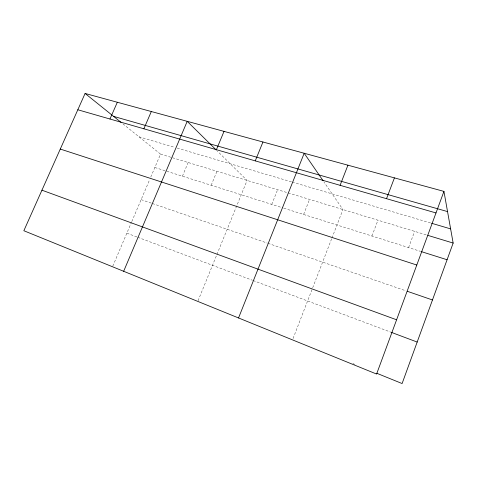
<?xml version="1.0" encoding="UTF-8"?>
<svg xmlns="http://www.w3.org/2000/svg" width="477" height="477" viewBox="0 0 477 477"><rect width="100%" height="100%" fill="white"/><g stroke="black" fill="none" stroke-linecap="round" stroke-linejoin="round"><path stroke-width="0.36" stroke-dasharray="2.38 1.79" d="M408.592 247.599L414.626 231.351M371.935 236.026L377.939 220.201M293.069 338.515L312.423 288.478M312.691 287.786L331.658 238.744M331.926 238.059L342.945 209.564L323.919 181.928M303.616 214.453L309.543 199.41M271.735 204.389L277.62 189.709M198.056 300.754L247.086 180.425L217.375 151.102M211.18 185.273L216.975 171.273M182.405 176.192L188.153 162.514M112.781 266.154L131.509 222.228M131.801 221.543L149.593 179.799M150.762 177.062L160.54 154.119L122.184 123.281M139.01 136.81L174.367 147.262M177.194 148.091L291.554 181.886M292.264 182.095L430.898 223.057M160.54 154.119L427.237 235.185M154.84 167.487L283.07 207.966M283.779 208.193L420.493 251.355M141.138 199.636L151.692 203.274M152.396 203.512L267.239 243.067M267.931 243.3L405.927 290.827M126.84 233.181L137.084 237.021M137.764 237.278L252.411 280.267M253.096 280.524L391.39 332.38M352.867 363.563L354.93 364.398"/><path stroke-width="0.72" d="M443.944 191.396L376.591 374.046L23.85 230.731L85.091 93.456L443.944 191.396L453.15 243.061L402.105 383.544L376.83 373.288M386.531 198.688L394.425 177.885M340.095 185.314L347.93 165.191M238.542 317.956L304.183 153.254L323.126 180.771M255.261 160.874L262.946 142.003M216.409 149.683L224.023 131.378M123.656 271.282L187.205 121.331L216.331 150.07M143.869 128.79L151.316 111.535M109.96 119.023L117.324 102.257M113.604 116.388L447.539 211.591M77.817 109.764L435.996 212.939M431.602 223.266L450.622 228.888M427.935 235.399L453.15 243.061M421.191 251.576L447.086 259.75M60.287 149.062L416.791 265.027M407.328 291.304L432.472 299.967M41.94 190.186L396.596 319.793M391.39 332.38L417.184 342.051M85.091 93.456L121.039 122.362"/></g></svg>
